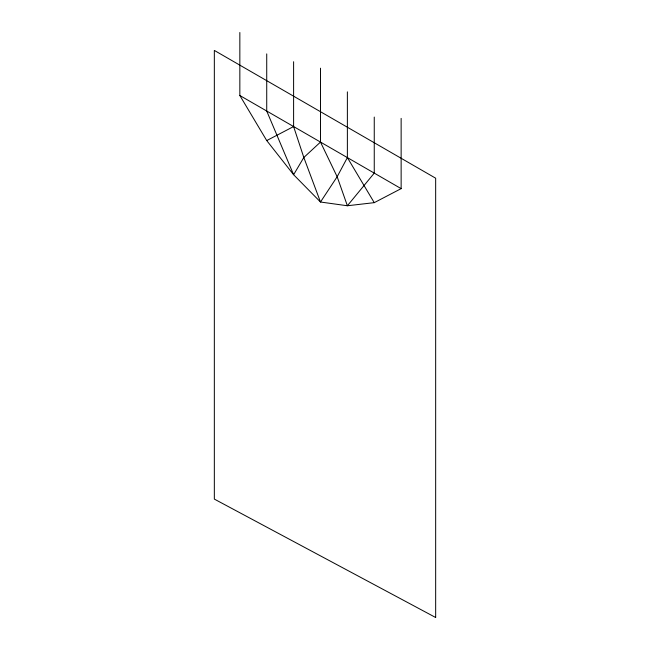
<?xml version="1.0" encoding="UTF-8"?>
<svg xmlns="http://www.w3.org/2000/svg" width="650" height="650" viewBox="0 0 650 650"><rect width="100%" height="100%" fill="white"/><g stroke="black" fill="none" stroke-linecap="round" stroke-linejoin="round"><path stroke-width="0.97" d="M347.376 91.861L347.376 157.593L337.155 176.727L320.491 202.02L293.605 174.712L266.727 140.571L239.842 95.509L239.842 32.5M320.491 68.185L320.491 142.074L303.826 157.487L293.605 174.712L266.727 111.028L266.727 53.893M266.727 140.571L293.605 126.555L293.605 61.726M293.605 126.555L303.826 157.487L320.491 202.02L347.376 205.757L374.254 202.654L401.139 188.638L401.139 118.373M239.842 95.509L401.139 188.638M347.376 157.593L374.254 202.654M320.491 142.074L337.155 176.727L347.376 205.757L374.254 173.119L374.254 117.073M435.663 617.5L214.338 499.094L214.338 50.424L435.663 178.206L435.663 617.5"/></g></svg>
